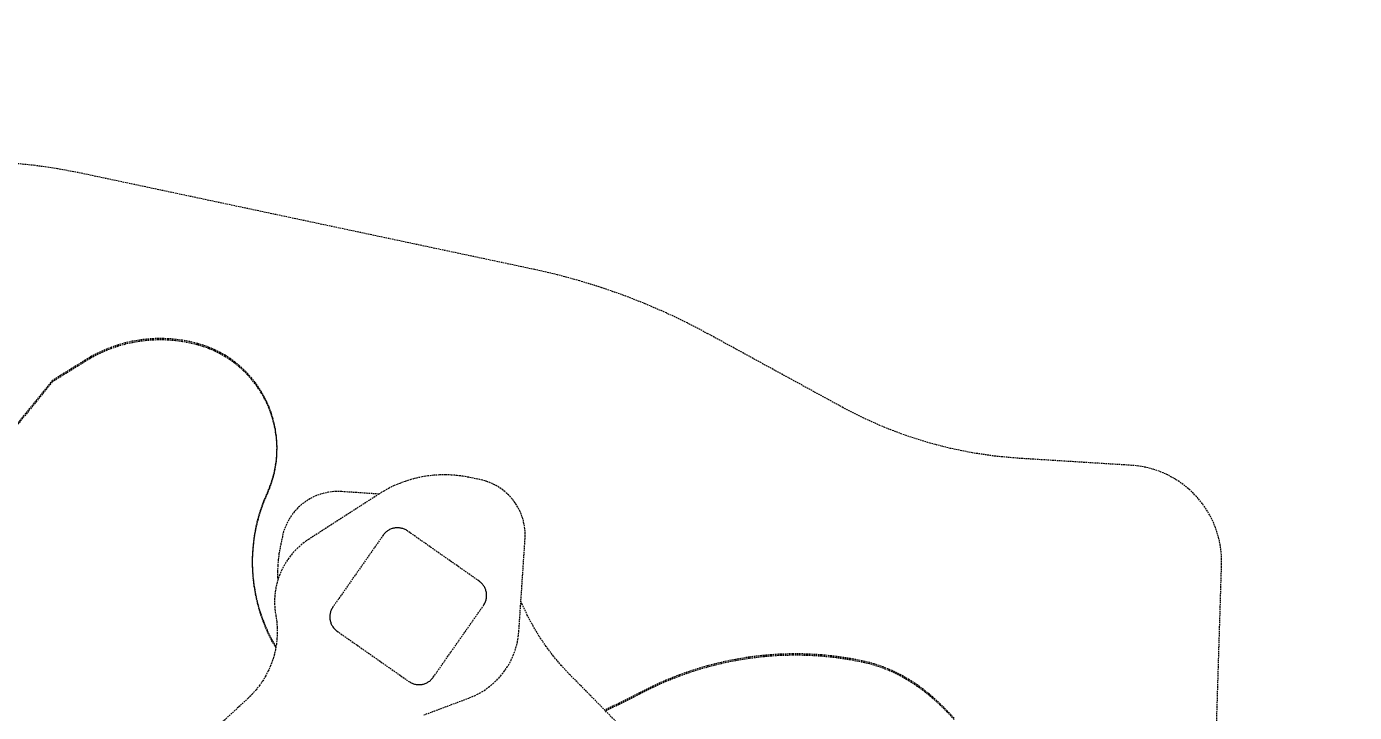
# Model space of a CAD drawing. Header units: millimetres. Extents: x -3208 to 2919, y -2524 to 2306.
# Drawn here: x 345 to 1483, y 334 to 922 of the extents above; entities that cross this region are included whole.
import ezdxf

# ---------------------------------------------------------------- set-up
doc = ezdxf.new("R2010")
doc.units = ezdxf.units.MM
doc.linetypes.add('HIDDEN', pattern=[1.905, 1.27, -0.635])
for name, color, linetype in [('DIKOM_ОБЪЕКТ', 7, 'Continuous'), ('DIKOM_РАЗМЕР_ЗОНА', 7, 'Continuous'), ('DIKOM_РАЗМЕР_ОБЪЕКТА', 7, 'Continuous')]:
    doc.layers.add(name, color=color, linetype=linetype)
doc.styles.add('style1', font='arialbd.ttf', dxfattribs={"width": 0.8})
doc.dimstyles.new('1-50', dxfattribs={"dimtxt": 300, "dimasz": 200, "dimexe": 100, "dimexo": 0, "dimgap": 100, "dimtad": 1, "dimtxsty": 'style1', "dimcen": 200, "dimclrd": 7, "dimclre": 7, "dimclrt": 7, "dimadec": 1, "dimazin": 2, "dimtfac": 1, "dimtmove": 0, "dimatfit": 2, "dimfxl": 0, "dimlwd": 25, "dimlwe": 18, "dimarcsym": 0})

# ---------------------------------------------------------------- blocks, each defined once
blk = doc.blocks.new('*D1')
at = {"layer": 'Defpoints', "color": 0, "transparency": 16777216}
for p in [(292.4, 806.3), (-1357.1, -414), (723.2, -414)]:
    blk.add_point(p, dxfattribs=at)
at = {"layer": 'DIKOM_РАЗМЕР_ОБЪЕКТА', "color": 7, "lineweight": 18, "transparency": 16777216}
for p, q in [((292.4, 806.3), (-1457.1, 806.3)), ((723.2, -414), (-1457.1, -414))]:
    blk.add_line(p, q, dxfattribs=at)
at = {"layer": 'DIKOM_РАЗМЕР_ОБЪЕКТА', "color": 7, "lineweight": 25, "transparency": 16777216}
blk.add_line((-1357.1, 606.3), (-1357.1, -214), dxfattribs=at)
at = {"layer": 'DIKOM_РАЗМЕР_ОБЪЕКТА', "color": 7, "transparency": 16777216}
for points in [[(-1390.4, 606.3), (-1323.8, 606.3), (-1357.1, 806.3)], [(-1390.4, -214), (-1323.8, -214), (-1357.1, -414)]]:
    blk.add_solid(points, dxfattribs=at)
at = {"layer": 'DIKOM_РАЗМЕР_ОБЪЕКТА', "color": 7, "transparency": 16777216, "insert": (-1610.3, 196.1), "char_height": 300, "attachment_point": 5, "rotation": 90, "style": 'style1'}
blk.add_mtext('{\\fArial|b0|i0|c204|p34;1220}', dxfattribs=at)
blk = doc.blocks.new('*D3')
at = {"layer": 'Defpoints', "color": 0, "transparency": 16777216}
for p in [(1483, 2306.3), (-2758.2, -1909), (1483, -1909)]:
    blk.add_point(p, dxfattribs=at)
at = {"layer": 'DIKOM_РАЗМЕР_ЗОНА', "color": 7, "lineweight": 18, "transparency": 16777216}
for p, q in [((1483, 2306.3), (-2858.2, 2306.3)), ((1483, -1909), (-2858.2, -1909))]:
    blk.add_line(p, q, dxfattribs=at)
at = {"layer": 'DIKOM_РАЗМЕР_ЗОНА', "color": 7, "lineweight": 25, "transparency": 16777216}
blk.add_line((-2758.2, 2106.3), (-2758.2, -1709), dxfattribs=at)
at = {"layer": 'DIKOM_РАЗМЕР_ЗОНА', "color": 7, "transparency": 16777216}
for points in [[(-2791.5, 2106.3), (-2724.8, 2106.3), (-2758.2, 2306.3)], [(-2791.5, -1709), (-2724.8, -1709), (-2758.2, -1909)]]:
    blk.add_solid(points, dxfattribs=at)
at = {"layer": 'DIKOM_РАЗМЕР_ЗОНА', "color": 7, "transparency": 16777216, "insert": (-3011.3, 130.9), "char_height": 300, "attachment_point": 5, "rotation": 90, "style": 'style1'}
blk.add_mtext('{\\fArial|b0|i0|c204|p34;4220}', dxfattribs=at)

msp = doc.modelspace()

# ---------------------------------------------------------------- linework, layer by layer
at = {"layer": 'DIKOM_ОБЪЕКТ', "color": 7, "linetype": 'HIDDEN', "lineweight": 15}
for p, q in [((351.607, 802.934), (331.925, 804.908)), ((351.607, 802.934), (331.925, 804.908)), ((371.202, 800.101), (351.607, 802.934)), ((371.202, 800.101), (351.607, 802.934)), ((390.683, 796.409), (371.202, 800.101)), ((390.683, 796.409), (371.202, 800.101)), ((780.282, 713.697), (390.683, 796.409)), ((780.282, 713.697), (390.683, 796.409)), ((799.651, 709.215), (780.282, 713.697)), ((799.651, 709.215), (780.282, 713.697)), ((818.825, 704.037), (799.651, 709.215)), ((818.825, 704.037), (799.651, 709.215)), ((837.786, 698.169), (818.825, 704.037)), ((837.786, 698.169), (818.825, 704.037)), ((856.514, 691.618), (837.786, 698.169)), ((856.514, 691.618), (837.786, 698.169)), ((874.993, 684.391), (856.514, 691.618)), ((874.993, 684.391), (856.514, 691.618)), ((893.202, 676.495), (874.993, 684.391)), ((893.202, 676.495), (874.993, 684.391)), ((911.124, 667.937), (893.202, 676.495)), ((911.124, 667.937), (893.202, 676.495)), ((928.741, 658.723), (911.124, 667.937)), ((928.741, 658.723), (911.124, 667.937)), ((423.226, 649.162), (417.347, 647.173)), ((429.187, 650.845), (423.226, 649.162)), ((429.187, 649.687), (423.226, 648.004)), ((435.218, 652.22), (429.187, 650.845)), ((435.218, 651.062), (429.187, 649.687)), ((441.309, 653.285), (435.218, 652.22)), ((441.309, 652.127), (435.218, 651.062)), ((447.445, 654.04), (441.309, 653.285)), ((447.445, 652.882), (441.309, 652.127)), ((453.616, 654.481), (447.445, 654.04)), ((453.616, 653.323), (447.445, 652.882)), ((459.809, 654.607), (453.616, 654.481)), ((459.809, 653.449), (453.616, 653.323)), ((466.012, 654.417), (459.809, 654.607)), ((466.012, 653.258), (459.809, 653.449)), ((472.212, 653.908), (466.012, 654.417)), ((472.212, 652.749), (466.012, 653.258)), ((478.398, 653.078), (472.212, 653.908)), ((478.399, 651.92), (472.212, 652.749)), ((484.558, 651.927), (478.398, 653.078)), ((484.558, 650.769), (478.399, 651.92)), ((490.679, 650.451), (484.558, 651.927)), ((490.679, 649.293), (484.558, 650.769)), ((491.193, 650.313), (490.679, 650.451)), ((491.193, 649.155), (490.679, 649.293)), ((496.258, 648.797), (491.193, 650.313)), ((496.258, 647.639), (491.193, 649.155)), ((1044.763, 595.326), (928.741, 658.723)), ((1044.763, 595.326), (928.741, 658.723)), ((400.332, 639.39), (394.906, 636.195)), ((400.332, 638.232), (394.906, 635.037)), ((405.888, 642.285), (400.332, 639.39)), ((405.888, 641.127), (400.332, 638.232)), ((411.564, 644.88), (405.888, 642.285)), ((411.564, 643.722), (405.888, 641.127)), ((417.347, 647.173), (411.564, 644.88)), ((417.347, 646.015), (411.564, 643.722)), ((423.226, 648.004), (417.347, 646.015)), ((501.164, 647.02), (496.258, 648.797)), ((501.164, 645.862), (496.258, 647.639)), ((505.905, 644.991), (501.164, 647.02)), ((505.905, 643.833), (501.164, 645.862)), ((510.477, 642.722), (505.905, 644.991)), ((510.477, 641.564), (505.905, 643.833)), ((514.876, 640.222), (510.477, 642.722)), ((514.876, 639.064), (510.477, 641.564)), ((519.097, 637.501), (514.876, 640.222)), ((519.097, 636.343), (514.876, 639.064)), ((394.906, 636.195), (366.672, 618.57)), ((394.906, 635.037), (366.672, 617.412)), ((523.135, 634.571), (519.097, 637.501)), ((523.135, 633.413), (519.097, 636.343)), ((526.986, 631.44), (523.135, 634.571)), ((526.986, 630.281), (523.135, 633.413)), ((530.644, 628.119), (526.986, 631.44)), ((530.644, 626.961), (526.986, 630.281)), ((534.106, 624.618), (530.644, 628.119)), ((534.106, 623.46), (530.644, 626.961)), ((366.672, 618.57), (319.644, 560.88)), ((366.672, 617.412), (319.644, 559.722)), ((537.367, 620.948), (534.106, 624.618)), ((537.367, 619.79), (534.106, 623.46)), ((540.421, 617.118), (537.367, 620.948)), ((540.422, 615.96), (537.367, 619.79)), ((543.265, 613.139), (540.421, 617.118)), ((543.265, 611.981), (540.422, 615.96)), ((545.894, 609.021), (543.265, 613.139)), ((545.894, 607.863), (543.265, 611.981)), ((548.302, 604.774), (545.894, 609.021)), ((548.302, 603.616), (545.894, 607.863)), ((550.487, 600.409), (548.302, 604.774)), ((550.487, 599.251), (548.302, 603.616)), ((552.441, 595.935), (550.487, 600.409)), ((552.442, 594.777), (550.487, 599.251)), ((554.162, 591.363), (552.441, 595.935)), ((554.162, 590.205), (552.442, 594.777)), ((1062.329, 586.345), (1044.763, 595.326)), ((1062.329, 586.345), (1044.763, 595.326)), ((555.645, 586.703), (554.162, 591.363)), ((555.645, 585.545), (554.162, 590.205)), ((556.884, 581.964), (555.645, 586.703)), ((556.884, 580.806), (555.645, 585.545)), ((557.875, 577.159), (556.884, 581.964)), ((557.875, 576), (556.884, 580.806)), ((1080.32, 578.356), (1062.329, 586.345)), ((1080.32, 578.356), (1062.329, 586.345)), ((558.614, 572.295), (557.875, 577.159)), ((558.614, 571.137), (557.875, 576)), ((559.095, 567.384), (558.614, 572.295)), ((559.095, 566.226), (558.614, 571.137)), ((1098.693, 571.374), (1080.32, 578.356)), ((1098.693, 571.374), (1080.32, 578.356)), ((1117.406, 565.409), (1098.693, 571.374)), ((1117.406, 565.409), (1098.693, 571.374)), ((559.315, 562.436), (559.095, 567.384)), ((559.315, 561.278), (559.095, 566.226)), ((559.269, 557.461), (559.315, 562.436)), ((559.269, 556.303), (559.315, 561.278)), ((1136.417, 560.475), (1117.406, 565.409)), ((1136.417, 560.475), (1117.406, 565.409)), ((1155.683, 556.583), (1136.417, 560.475)), ((1155.683, 556.583), (1136.417, 560.475)), ((557.483, 542.476), (558.357, 547.471)), ((558.357, 547.471), (558.951, 552.47)), ((558.357, 546.313), (558.951, 551.311)), ((558.951, 552.47), (559.269, 557.461)), ((558.951, 551.311), (559.269, 556.303)), ((1175.162, 553.747), (1155.683, 556.583)), ((1175.162, 553.747), (1155.683, 556.583)), ((1194.811, 551.977), (1175.162, 553.747)), ((1194.811, 551.977), (1175.162, 553.747)), ((1291.767, 545.918), (1194.811, 551.977)), ((1291.767, 545.918), (1194.811, 551.977)), ((554.876, 532.538), (556.324, 537.495)), ((554.876, 531.38), (556.325, 536.337)), ((556.324, 537.495), (557.483, 542.476)), ((556.325, 536.337), (557.483, 541.318)), ((557.483, 541.318), (558.357, 546.313)), ((683.719, 536.038), (678.827, 535.001)), ((688.654, 536.839), (683.719, 536.038)), ((693.625, 537.402), (688.654, 536.839)), ((698.623, 537.725), (693.625, 537.402)), ((703.639, 537.806), (698.623, 537.725)), ((708.665, 537.644), (703.639, 537.806)), ((713.691, 537.238), (708.665, 537.644)), ((718.709, 536.585), (713.691, 537.238)), ((723.71, 535.683), (718.709, 536.585)), ((733.291, 533.714), (723.71, 535.683)), ((1295.904, 545.556), (1291.767, 545.918)), ((1295.904, 545.556), (1291.767, 545.918)), ((1299.978, 544.995), (1295.904, 545.556)), ((1299.978, 544.995), (1295.904, 545.556)), ((1303.982, 544.24), (1299.978, 544.995)), ((1303.982, 544.24), (1299.978, 544.995)), ((1307.912, 543.296), (1303.982, 544.24)), ((1307.912, 543.296), (1303.982, 544.24)), ((1311.764, 542.168), (1307.912, 543.296)), ((1311.764, 542.168), (1307.912, 543.296)), ((1315.534, 540.862), (1311.764, 542.168)), ((1315.534, 540.862), (1311.764, 542.168)), ((1319.215, 539.382), (1315.534, 540.862)), ((1319.215, 539.382), (1315.534, 540.862)), ((1322.805, 537.734), (1319.215, 539.382)), ((1322.805, 537.734), (1319.215, 539.382)), ((1326.297, 535.922), (1322.805, 537.734)), ((1326.297, 535.922), (1322.805, 537.734)), ((1329.688, 533.952), (1326.297, 535.922)), ((1329.688, 533.952), (1326.297, 535.922)), ((551.091, 522.736), (553.133, 527.615)), ((551.091, 521.578), (553.133, 526.457)), ((553.133, 527.615), (554.876, 532.538)), ((553.133, 526.457), (554.876, 531.38)), ((650.898, 523.898), (646.561, 521.249)), ((655.34, 526.321), (650.898, 523.898)), ((659.88, 528.517), (655.34, 526.321)), ((664.507, 530.485), (659.88, 528.517)), ((669.213, 532.222), (664.507, 530.485)), ((673.989, 533.728), (669.213, 532.222)), ((678.827, 535.001), (673.989, 533.728)), ((735.499, 533.207), (733.291, 533.714)), ((737.662, 532.604), (735.499, 533.207)), ((739.778, 531.908), (737.662, 532.604)), ((741.846, 531.12), (739.778, 531.908)), ((743.864, 530.245), (741.846, 531.12)), ((745.829, 529.284), (743.864, 530.245)), ((747.74, 528.24), (745.829, 529.284)), ((749.594, 527.116), (747.74, 528.24)), ((751.39, 525.914), (749.594, 527.116)), ((753.126, 524.638), (751.39, 525.914)), ((754.799, 523.288), (753.126, 524.638)), ((1332.973, 531.829), (1329.688, 533.952)), ((1332.973, 531.829), (1329.688, 533.952)), ((1336.146, 529.558), (1332.973, 531.829)), ((1336.146, 529.558), (1332.973, 531.829)), ((1339.204, 527.144), (1336.146, 529.558)), ((1339.204, 527.144), (1336.146, 529.558)), ((1342.142, 524.593), (1339.204, 527.144)), ((1342.142, 524.593), (1339.204, 527.144)), ((1344.954, 521.909), (1342.142, 524.593)), ((1344.954, 521.909), (1342.142, 524.593)), ((545.217, 507.463), (547.929, 515.167)), ((545.217, 506.305), (547.929, 514.009)), ((547.929, 515.167), (551.091, 522.736)), ((547.929, 514.009), (551.091, 521.578)), ((582.032, 513.608), (580.36, 512.277)), ((583.76, 514.865), (582.032, 513.608)), ((585.542, 516.045), (583.76, 514.865)), ((587.376, 517.147), (585.542, 516.045)), ((646.561, 521.249), (586.425, 482.482)), ((589.259, 518.169), (587.376, 517.147)), ((591.187, 519.108), (589.259, 518.169)), ((593.159, 519.962), (591.187, 519.108)), ((595.172, 520.731), (593.159, 519.962)), ((597.224, 521.411), (595.172, 520.731)), ((599.31, 522), (597.224, 521.411)), ((601.43, 522.497), (599.31, 522)), ((603.58, 522.9), (601.43, 522.497)), ((605.758, 523.206), (603.58, 522.9)), ((607.961, 523.414), (605.758, 523.206)), ((610.187, 523.522), (607.961, 523.414)), ((612.432, 523.527), (610.187, 523.522)), ((614.695, 523.428), (612.432, 523.527)), ((646.623, 521.288), (614.695, 523.428)), ((756.408, 521.869), (754.799, 523.288)), ((757.95, 520.383), (756.408, 521.869)), ((759.424, 518.833), (757.95, 520.383)), ((760.828, 517.22), (759.424, 518.833)), ((762.159, 515.549), (760.828, 517.22)), ((763.415, 513.82), (762.159, 515.549)), ((764.596, 512.038), (763.415, 513.82)), ((1347.637, 519.097), (1344.954, 521.909)), ((1347.637, 519.097), (1344.954, 521.909)), ((1350.186, 516.163), (1347.637, 519.097)), ((1350.186, 516.163), (1347.637, 519.097)), ((1352.596, 513.113), (1350.186, 516.163)), ((1352.596, 513.113), (1350.186, 516.163)), ((1354.862, 509.95), (1352.596, 513.113)), ((1354.862, 509.95), (1352.596, 513.113)), ((542.956, 499.646), (545.217, 507.463)), ((542.957, 498.488), (545.217, 506.305)), ((570.464, 501.043), (569.34, 499.189)), ((571.666, 502.839), (570.464, 501.043)), ((572.943, 504.575), (571.666, 502.839)), ((574.292, 506.248), (572.943, 504.575)), ((575.711, 507.857), (574.292, 506.248)), ((577.197, 509.399), (575.711, 507.857)), ((578.747, 510.873), (577.197, 509.399)), ((580.36, 512.277), (578.747, 510.873)), ((765.698, 510.204), (764.596, 512.038)), ((766.719, 508.322), (765.698, 510.204)), ((767.658, 506.393), (766.719, 508.322)), ((768.513, 504.421), (767.658, 506.393)), ((769.281, 502.408), (768.513, 504.421)), ((769.961, 500.357), (769.281, 502.408)), ((1356.98, 506.68), (1354.862, 509.95)), ((1356.98, 506.68), (1354.862, 509.95)), ((1358.945, 503.308), (1356.98, 506.68)), ((1358.945, 503.308), (1356.98, 506.68)), ((1360.752, 499.84), (1358.945, 503.308)), ((1360.752, 499.84), (1358.945, 503.308)), ((539.788, 483.759), (541.147, 491.738)), ((539.788, 482.601), (541.147, 490.58)), ((541.147, 491.738), (542.956, 499.646)), ((541.147, 490.58), (542.957, 498.488)), ((565.673, 491.227), (564.976, 489.111)), ((566.46, 493.295), (565.673, 491.227)), ((567.335, 495.313), (566.46, 493.295)), ((568.296, 497.278), (567.335, 495.313)), ((569.34, 499.189), (568.296, 497.278)), ((654.005, 489.726), (653.412, 489.291)), ((654.615, 490.13), (654.005, 489.726)), ((655.243, 490.502), (654.615, 490.13)), ((655.885, 490.842), (655.243, 490.502)), ((656.541, 491.149), (655.885, 490.842)), ((657.21, 491.423), (656.541, 491.149)), ((657.89, 491.665), (657.21, 491.423)), ((658.58, 491.874), (657.89, 491.665)), ((659.279, 492.049), (658.58, 491.874)), ((659.985, 492.191), (659.279, 492.049)), ((660.697, 492.299), (659.985, 492.191)), ((661.413, 492.373), (660.697, 492.299)), ((662.133, 492.413), (661.413, 492.373)), ((662.855, 492.419), (662.133, 492.413)), ((663.577, 492.389), (662.855, 492.419)), ((664.299, 492.325), (663.577, 492.389)), ((665.019, 492.226), (664.299, 492.325)), ((665.736, 492.091), (665.019, 492.226)), ((666.448, 491.92), (665.736, 492.091)), ((667.154, 491.714), (666.448, 491.92)), ((667.853, 491.472), (667.154, 491.714)), ((668.543, 491.193), (667.853, 491.472)), ((669.224, 490.878), (668.543, 491.193)), ((669.893, 490.526), (669.224, 490.878)), ((670.55, 490.137), (669.893, 490.526)), ((671.193, 489.71), (670.55, 490.137)), ((732.629, 446.692), (671.193, 489.71)), ((770.551, 498.27), (769.961, 500.357)), ((771.048, 496.15), (770.551, 498.27)), ((771.451, 494), (771.048, 496.15)), ((771.757, 491.822), (771.451, 494)), ((771.965, 489.619), (771.757, 491.822)), ((772.072, 487.393), (771.965, 489.619)), ((1362.397, 496.28), (1360.752, 499.84)), ((1362.397, 496.28), (1360.752, 499.84)), ((1363.875, 492.634), (1362.397, 496.28)), ((1363.875, 492.634), (1362.397, 496.28)), ((1365.181, 488.906), (1363.875, 492.634)), ((1365.181, 488.906), (1363.875, 492.634)), ((538.88, 475.73), (539.788, 483.759)), ((538.88, 474.572), (539.788, 482.601)), ((563.866, 484.741), (561.897, 475.159)), ((564.373, 486.948), (563.866, 484.741)), ((564.976, 489.111), (564.373, 486.948)), ((580.635, 478.273), (578.832, 476.744)), ((582.502, 479.74), (580.635, 478.273)), ((584.433, 481.144), (582.502, 479.74)), ((586.425, 482.482), (584.433, 481.144)), ((650.302, 486.027), (607.283, 424.59)), ((650.76, 486.647), (650.302, 486.027)), ((651.244, 487.237), (650.76, 486.647)), ((651.753, 487.797), (651.244, 487.237)), ((652.284, 488.326), (651.753, 487.797)), ((652.838, 488.824), (652.284, 488.326)), ((653.412, 489.291), (652.838, 488.824)), ((766.68, 403.832), (771.978, 482.886)), ((771.978, 482.886), (772.078, 485.148)), ((772.078, 485.148), (772.072, 487.393)), ((1366.311, 485.102), (1365.181, 488.906)), ((1366.311, 485.102), (1365.181, 488.906)), ((1367.26, 481.227), (1366.311, 485.102)), ((1367.26, 481.227), (1366.311, 485.102)), ((1368.023, 477.287), (1367.26, 481.227)), ((1368.023, 477.287), (1367.26, 481.227)), ((538.419, 459.608), (538.424, 467.673)), ((538.424, 467.673), (538.88, 475.73)), ((538.424, 466.515), (538.88, 474.572)), ((560.996, 470.158), (560.343, 465.14)), ((561.897, 475.159), (560.996, 470.158)), ((570.808, 468.253), (569.409, 466.401)), ((572.277, 470.057), (570.808, 468.253)), ((573.815, 471.81), (572.277, 470.057)), ((575.421, 473.51), (573.815, 471.81)), ((577.093, 475.156), (575.421, 473.51)), ((578.832, 476.744), (577.093, 475.156)), ((1368.596, 473.285), (1368.023, 477.287)), ((1368.596, 473.285), (1368.023, 477.287)), ((1368.974, 469.228), (1368.596, 473.285)), ((1368.974, 469.228), (1368.596, 473.285)), ((1369.152, 465.12), (1368.974, 469.228)), ((1369.152, 465.12), (1368.974, 469.228)), ((538.419, 458.45), (538.424, 466.515)), ((538.865, 451.558), (538.419, 459.608)), ((538.865, 450.4), (538.419, 458.45)), ((559.936, 460.114), (559.774, 455.089)), ((560.343, 465.14), (559.936, 460.114)), ((563.49, 456.488), (562.528, 454.39)), ((564.527, 458.55), (563.49, 456.488)), ((565.638, 460.575), (564.527, 458.55)), ((566.823, 462.559), (565.638, 460.575)), ((568.08, 464.502), (566.823, 462.559)), ((569.409, 466.401), (568.08, 464.502)), ((1357.145, 75.42), (1369.126, 460.967)), ((1357.145, 75.42), (1369.126, 460.967)), ((1369.126, 460.967), (1369.152, 465.12)), ((1369.126, 460.967), (1369.152, 465.12)), ((539.762, 443.541), (538.865, 451.558)), ((539.762, 442.383), (538.865, 450.4)), ((559.455, 445.688), (558.884, 443.446)), ((560.105, 447.906), (559.455, 445.688)), ((559.774, 455.089), (559.856, 450.072)), ((559.856, 450.072), (560.015, 447.599)), ((560.835, 450.097), (560.105, 447.906)), ((561.643, 452.259), (560.835, 450.097)), ((562.528, 454.39), (561.643, 452.259)), ((733.25, 446.234), (732.629, 446.692)), ((733.84, 445.75), (733.25, 446.234)), ((734.4, 445.241), (733.84, 445.75)), ((734.929, 444.709), (734.4, 445.241)), ((735.427, 444.156), (734.929, 444.709)), ((735.893, 443.582), (735.427, 444.156)), ((541.111, 435.581), (539.762, 443.541)), ((541.111, 434.423), (539.762, 442.383)), ((542.911, 427.697), (541.111, 435.581)), ((542.911, 426.539), (541.111, 434.423)), ((557.422, 434.272), (557.266, 431.939)), ((557.662, 436.592), (557.422, 434.272)), ((557.987, 438.895), (557.662, 436.592)), ((558.395, 441.181), (557.987, 438.895)), ((558.884, 443.446), (558.395, 441.181)), ((736.329, 442.989), (735.893, 443.582)), ((736.733, 442.378), (736.329, 442.989)), ((737.104, 441.751), (736.733, 442.378)), ((737.444, 441.109), (737.104, 441.751)), ((737.751, 440.452), (737.444, 441.109)), ((738.026, 439.783), (737.751, 440.452)), ((738.268, 439.103), (738.026, 439.783)), ((738.476, 438.413), (738.268, 439.103)), ((738.652, 437.715), (738.476, 438.413)), ((738.794, 437.009), (738.652, 437.715)), ((738.902, 436.297), (738.794, 437.009)), ((738.828, 431.975), (738.928, 432.694)), ((738.976, 435.58), (738.902, 436.297)), ((738.928, 432.694), (738.992, 433.416)), ((739.016, 434.861), (738.976, 435.58)), ((738.992, 433.416), (739.021, 434.139)), ((739.021, 434.139), (739.016, 434.861)), ((545.163, 419.912), (542.911, 427.697)), ((545.163, 418.754), (542.911, 426.539)), ((557.266, 431.939), (557.195, 429.593)), ((557.195, 429.593), (557.212, 427.239)), ((557.212, 427.239), (557.316, 424.877)), ((557.316, 424.877), (557.509, 422.51)), ((557.509, 422.51), (557.791, 420.14)), ((605.522, 421.25), (605.28, 420.552)), ((605.801, 421.941), (605.522, 421.25)), ((606.116, 422.621), (605.801, 421.941)), ((606.468, 423.291), (606.116, 422.621)), ((606.857, 423.947), (606.468, 423.291)), ((607.283, 424.59), (606.857, 423.947)), ((693.294, 364.365), (736.313, 425.801)), ((736.313, 425.801), (736.739, 426.444)), ((736.739, 426.444), (737.128, 427.101)), ((737.128, 427.101), (737.48, 427.77)), ((737.48, 427.77), (737.795, 428.451)), ((737.795, 428.451), (738.074, 429.141)), ((738.074, 429.141), (738.317, 429.84)), ((738.317, 429.84), (738.523, 430.546)), ((738.523, 430.546), (738.693, 431.258)), ((738.693, 431.258), (738.828, 431.975)), ((769.486, 426.944), (768.407, 429.604)), ((773.912, 417.484), (769.486, 426.944)), ((547.867, 412.245), (545.163, 419.912)), ((547.867, 411.087), (545.163, 418.754)), ((551.022, 404.718), (547.867, 412.245)), ((551.023, 403.56), (547.867, 411.087)), ((557.791, 420.14), (558.164, 417.769)), ((558.164, 417.769), (558.312, 416.926)), ((558.312, 416.926), (559.015, 412.043)), ((559.015, 412.043), (559.406, 407.161)), ((604.604, 416.975), (604.575, 416.253)), ((604.575, 416.253), (604.58, 415.531)), ((604.58, 415.531), (604.62, 414.811)), ((604.669, 417.697), (604.604, 416.975)), ((604.62, 414.811), (604.694, 414.094)), ((604.768, 418.417), (604.669, 417.697)), ((604.694, 414.094), (604.803, 413.383)), ((604.903, 419.133), (604.768, 418.417)), ((604.803, 413.383), (604.944, 412.677)), ((605.073, 419.845), (604.903, 419.133)), ((604.944, 412.677), (605.12, 411.978)), ((605.28, 420.552), (605.073, 419.845)), ((605.12, 411.978), (605.329, 411.288)), ((605.329, 411.288), (605.57, 410.608)), ((605.57, 410.608), (605.845, 409.939)), ((605.845, 409.939), (606.152, 409.283)), ((778.819, 408.281), (773.912, 417.484)), ((554.63, 397.353), (551.022, 404.718)), ((554.63, 396.195), (551.023, 403.56)), ((559.488, 402.292), (559.267, 397.451)), ((559.406, 407.161), (559.488, 402.292)), ((606.152, 409.283), (606.492, 408.64)), ((606.492, 408.64), (606.864, 408.013)), ((606.864, 408.013), (607.267, 407.402)), ((607.267, 407.402), (607.703, 406.809)), ((607.703, 406.809), (608.169, 406.235)), ((608.169, 406.235), (608.667, 405.682)), ((608.667, 405.682), (609.197, 405.15)), ((609.197, 405.15), (609.756, 404.642)), ((609.756, 404.642), (610.347, 404.158)), ((610.347, 404.158), (610.967, 403.699)), ((610.967, 403.699), (672.403, 360.681)), ((765.808, 396.688), (766.184, 399.047)), ((766.184, 399.047), (766.475, 401.429)), ((766.475, 401.429), (766.68, 403.832)), ((784.197, 399.352), (778.819, 408.281)), ((790.034, 390.716), (784.197, 399.352)), ((554.957, 396.731), (554.63, 397.353)), ((554.957, 395.573), (554.63, 396.195)), ((558.404, 390.653), (554.957, 396.731)), ((558.251, 389.765), (554.957, 395.573)), ((557.932, 387.904), (556.827, 383.225)), ((558.746, 392.65), (557.932, 387.904)), ((559.267, 397.451), (558.746, 392.65)), ((762.706, 385.31), (763.484, 387.524)), ((763.484, 387.524), (764.186, 389.771)), ((764.186, 389.771), (764.807, 392.048)), ((764.807, 392.048), (765.348, 394.355)), ((765.348, 394.355), (765.808, 396.688)), ((796.318, 382.392), (790.034, 390.716)), ((555.436, 378.627), (553.765, 374.123)), ((556.827, 383.225), (555.436, 378.627)), ((757.69, 374.789), (758.838, 376.814)), ((758.838, 376.814), (759.915, 378.88)), ((759.915, 378.88), (760.919, 380.986)), ((760.919, 380.986), (761.85, 383.13)), ((761.85, 383.13), (762.706, 385.31)), ((803.038, 374.396), (796.318, 382.392)), ((940.113, 377.103), (928.065, 374.051)), ((940.113, 375.945), (928.065, 372.892)), ((952.27, 379.629), (940.113, 377.103)), ((952.27, 378.471), (940.113, 375.945)), ((964.514, 381.624), (952.27, 379.629)), ((964.514, 380.466), (952.27, 378.471)), ((976.825, 383.083), (964.514, 381.624)), ((976.825, 381.925), (964.514, 380.466)), ((989.181, 384.001), (976.825, 383.083)), ((989.181, 382.843), (976.825, 381.925)), ((1001.563, 384.375), (989.181, 384.001)), ((1001.563, 383.217), (989.181, 382.843)), ((1013.948, 384.199), (1001.563, 384.375)), ((1013.948, 383.041), (1001.563, 383.217)), ((1026.317, 383.469), (1013.948, 384.199)), ((1026.317, 382.311), (1013.948, 383.041)), ((1038.648, 382.181), (1026.317, 383.469)), ((1038.648, 381.023), (1026.317, 382.311)), ((1050.92, 380.329), (1038.648, 382.181)), ((1050.92, 379.171), (1038.648, 381.023)), ((1063.113, 377.91), (1050.92, 380.329)), ((1063.113, 376.752), (1050.92, 379.171)), ((1067.177, 376.929), (1063.113, 377.91)), ((1067.177, 375.771), (1063.113, 376.752)), ((1071.187, 375.809), (1067.177, 376.929)), ((1071.187, 374.651), (1067.177, 375.771)), ((1079.045, 373.165), (1071.187, 375.809)), ((549.598, 365.454), (547.111, 361.315)), ((551.817, 369.728), (549.598, 365.454)), ((553.765, 374.123), (551.817, 369.728)), ((692.836, 363.744), (693.294, 364.365)), ((749.383, 363.618), (750.929, 365.354)), ((750.929, 365.354), (752.413, 367.144)), ((752.413, 367.144), (753.832, 368.984)), ((753.832, 368.984), (755.185, 370.872)), ((755.185, 370.872), (756.472, 372.808)), ((756.472, 372.808), (757.69, 374.789)), ((810.182, 366.748), (803.038, 374.396)), ((1039.683, 133.618), (810.182, 366.748)), ((904.377, 366.383), (892.778, 361.778)), ((904.377, 365.225), (892.779, 360.62)), ((916.146, 370.476), (904.377, 366.383)), ((916.146, 369.318), (904.377, 365.225)), ((928.065, 374.051), (916.146, 370.476)), ((928.065, 372.892), (916.146, 369.318)), ((1079.045, 372.007), (1071.187, 374.651)), ((1086.684, 370.006), (1079.045, 373.165)), ((1086.684, 368.848), (1079.045, 372.007)), ((1094.103, 366.356), (1086.684, 370.006)), ((1094.103, 365.198), (1086.684, 368.848)), ((1101.3, 362.241), (1094.103, 366.356)), ((1101.3, 361.083), (1094.103, 365.198)), ((541.353, 353.495), (538.091, 349.841)), ((544.361, 357.324), (541.353, 353.495)), ((547.111, 361.315), (544.361, 357.324)), ((672.403, 360.681), (673.046, 360.255)), ((673.046, 360.255), (673.703, 359.866)), ((673.703, 359.866), (674.373, 359.514)), ((674.373, 359.514), (675.053, 359.198)), ((675.053, 359.198), (675.743, 358.92)), ((675.743, 358.92), (676.442, 358.677)), ((676.442, 358.677), (677.148, 358.471)), ((677.148, 358.471), (677.86, 358.3)), ((677.86, 358.3), (678.577, 358.166)), ((678.577, 358.166), (679.297, 358.066)), ((679.297, 358.066), (680.019, 358.002)), ((680.019, 358.002), (680.741, 357.973)), ((680.741, 357.973), (681.463, 357.978)), ((681.463, 357.978), (682.183, 358.018)), ((682.183, 358.018), (682.899, 358.092)), ((682.899, 358.092), (683.611, 358.2)), ((683.611, 358.2), (684.317, 358.342)), ((684.317, 358.342), (685.016, 358.517)), ((685.016, 358.517), (685.706, 358.726)), ((685.706, 358.726), (686.386, 358.968)), ((686.386, 358.968), (687.055, 359.243)), ((687.055, 359.243), (687.711, 359.55)), ((687.711, 359.55), (688.354, 359.889)), ((688.354, 359.889), (688.981, 360.261)), ((688.981, 360.261), (689.592, 360.665)), ((689.592, 360.665), (690.185, 361.1)), ((690.185, 361.1), (690.758, 361.567)), ((690.758, 361.567), (691.312, 362.065)), ((691.312, 362.065), (691.843, 362.594)), ((691.843, 362.594), (692.352, 363.154)), ((692.352, 363.154), (692.836, 363.744)), ((734.904, 351.833), (736.906, 353.084)), ((736.906, 353.084), (738.856, 354.402)), ((738.856, 354.402), (740.752, 355.785)), ((740.752, 355.785), (742.593, 357.232)), ((742.593, 357.232), (744.378, 358.741)), ((744.378, 358.741), (746.106, 360.309)), ((746.106, 360.309), (747.775, 361.935)), ((747.775, 361.935), (749.383, 363.618)), ((881.372, 356.664), (870.178, 351.047)), ((881.372, 355.506), (870.178, 349.888)), ((892.778, 361.778), (881.372, 356.664)), ((892.779, 360.62), (881.372, 355.506)), ((1108.273, 357.688), (1101.3, 362.241)), ((1108.273, 356.53), (1101.3, 361.083)), ((1115.021, 352.721), (1108.273, 357.688)), ((1115.021, 351.563), (1108.273, 356.53)), ((534.58, 346.376), (288.01, 117.99)), ((538.091, 349.841), (534.58, 346.376)), ((685.194, 332.027), (724.158, 346.647)), ((724.158, 346.647), (726.401, 347.535)), ((726.401, 347.535), (728.598, 348.5)), ((728.598, 348.5), (730.749, 349.539)), ((730.749, 349.539), (732.851, 350.65)), ((732.851, 350.65), (734.904, 351.833)), ((852.763, 342.144), (840.183, 336.272)), ((870.178, 351.047), (852.763, 342.144)), ((870.178, 349.888), (852.763, 340.985)), ((1121.541, 347.367), (1115.021, 352.721)), ((1121.541, 346.209), (1115.021, 351.563)), ((1127.832, 341.651), (1121.541, 347.367)), ((1127.832, 340.493), (1121.541, 346.209)), ((1133.892, 335.599), (1127.832, 341.651)), ((852.763, 340.985), (840.965, 335.479)), ((1133.892, 334.441), (1127.832, 340.493)), ((1139.718, 329.238), (1133.892, 335.599)), ((1139.718, 328.079), (1133.892, 334.441))]:
    msp.add_line(p, q, dxfattribs=at)

# ---------------------------------------------------------------- dimensions: what is measured, and where the dimension line sits
at = {"layer": 'DIKOM_РАЗМЕР_ЗОНА'}
dim = msp.add_linear_dim(base=(-2758.177, -1909.035), p1=(1483.033, 2306.271), p2=(1483.033, -1909.035), angle=90, text='{\\fArial|b0|i0|c204|p34;4220}', dimstyle='1-50', dxfattribs=at)
dim.commit()
dim.dimension.update_dxf_attribs({"geometry": '*D3', "text_midpoint": (-2758.177, 130.914), "dimtype": 160})
at = {"layer": 'DIKOM_РАЗМЕР_ОБЪЕКТА'}
dim = msp.add_linear_dim(base=(-1357.107, -414.018), p1=(292.416, 806.271), p2=(723.174, -414.018), angle=90, text='{\\fArial|b0|i0|c204|p34;1220}', dimstyle='1-50', dxfattribs=at)
dim.commit()
dim.dimension.update_dxf_attribs({"geometry": '*D1', "text_midpoint": (-1357.107, 196.126), "dimtype": 160})

doc.saveas('drawing.dxf')
